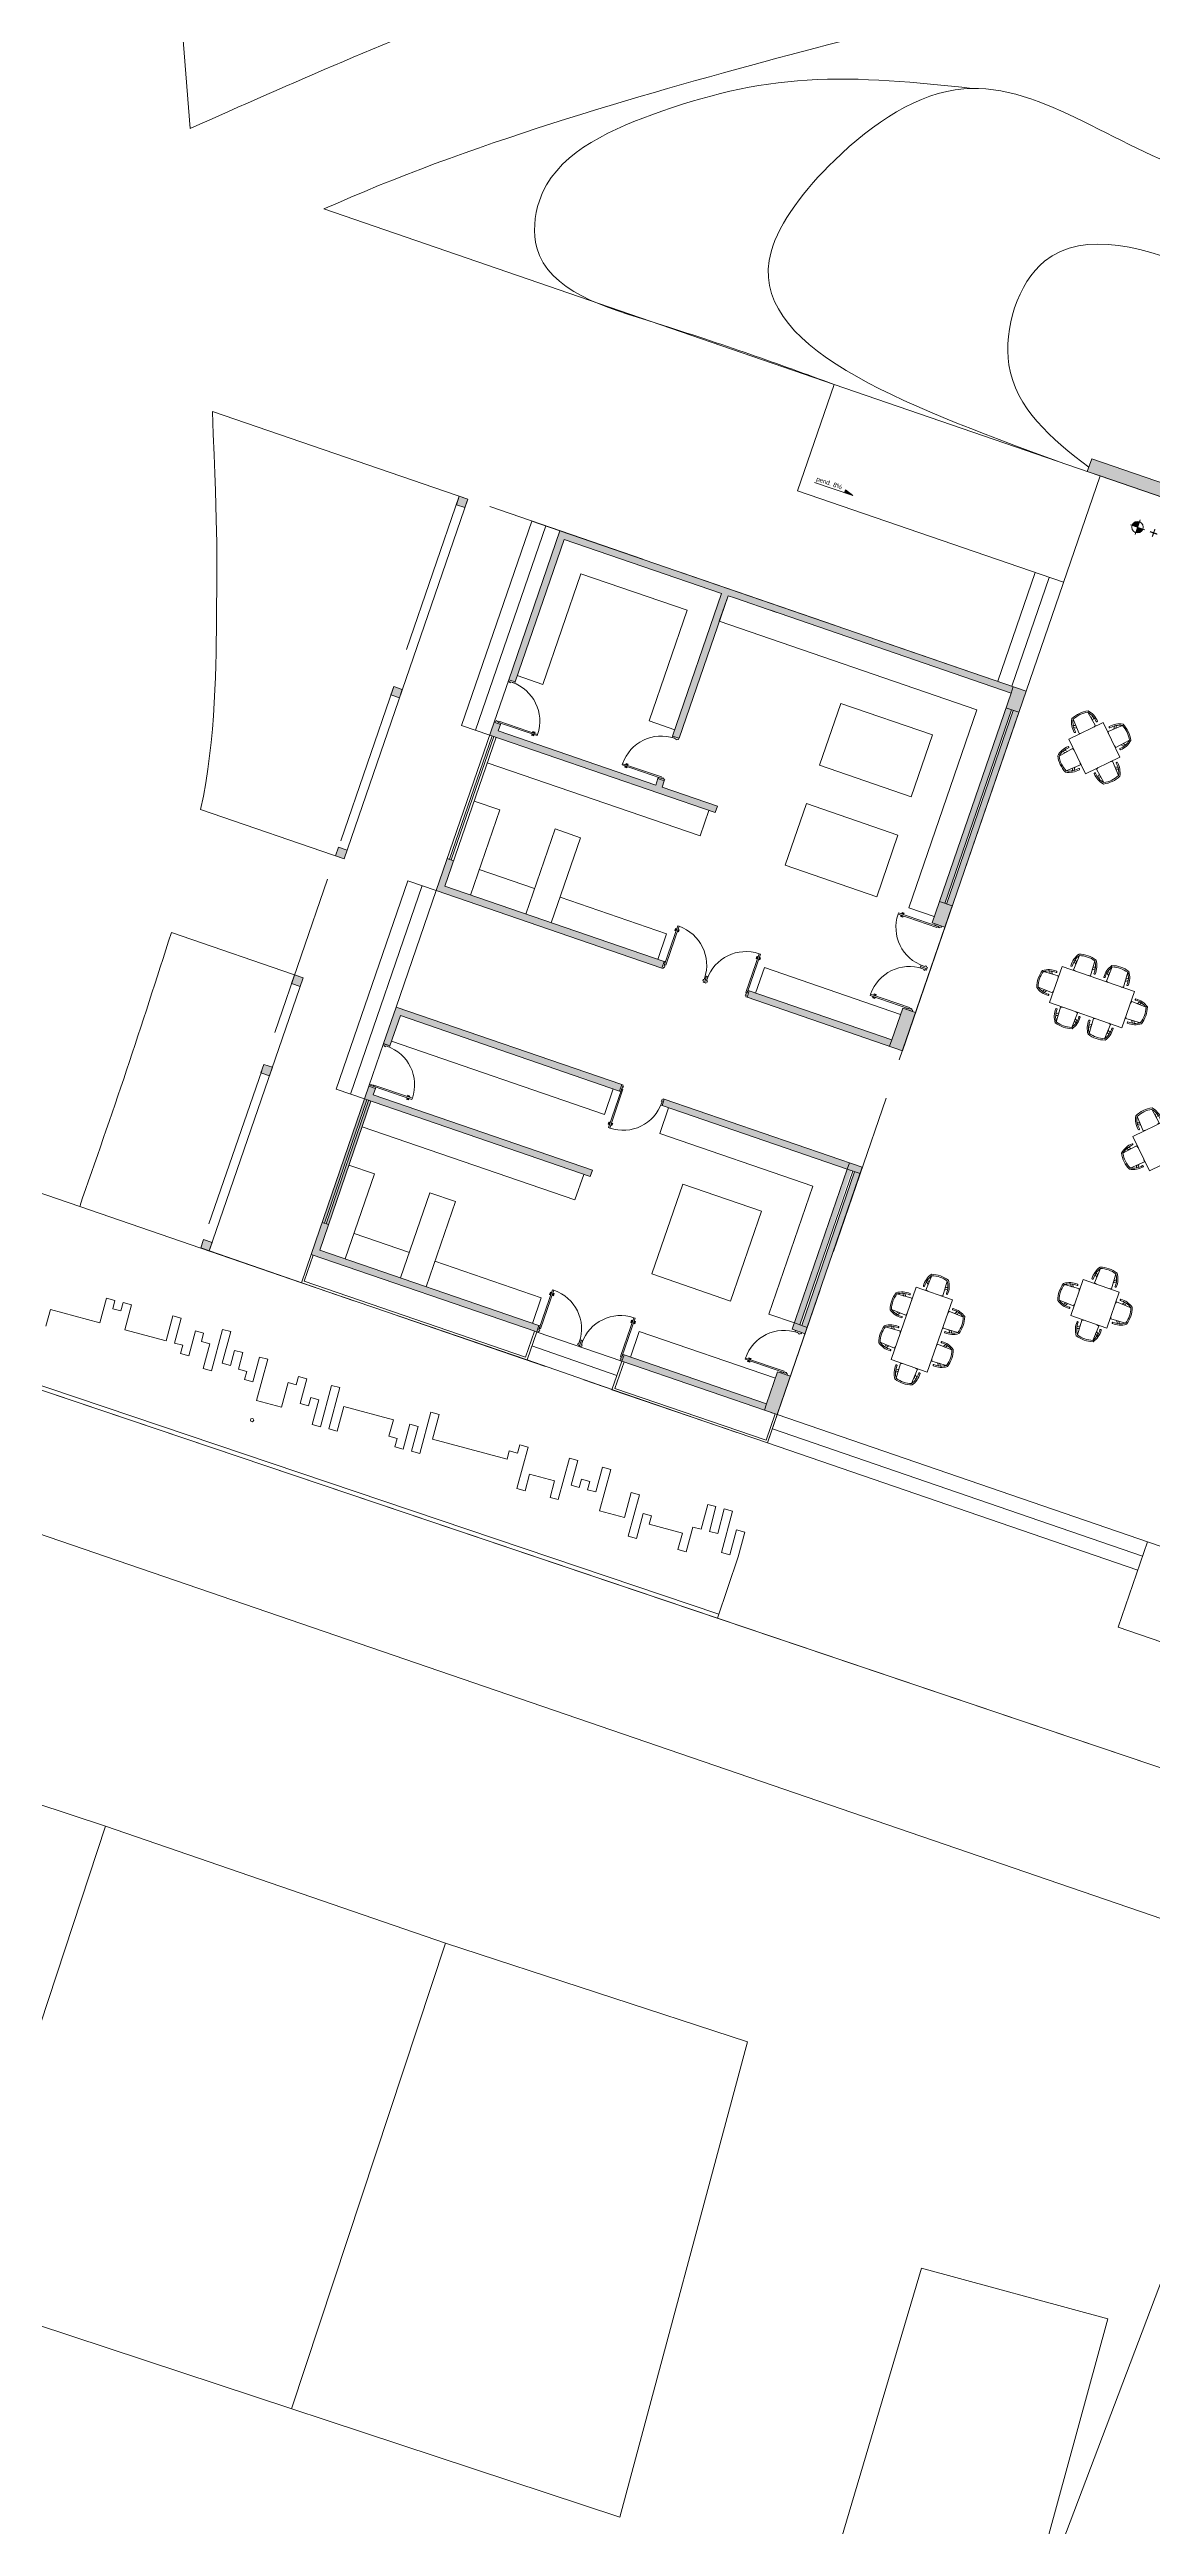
# Model space of a CAD drawing. Header units: metres. Extents: x -48 to 2360, y -1392 to 453.
# Drawn here: x 418.7 to 443.2, y -1297.9 to -1242.9 of the extents above; entities that cross this region are included whole.
import ezdxf
from ezdxf.enums import TextEntityAlignment as Align

# ---------------------------------------------------------------- set-up
doc = ezdxf.new("R2010")
doc.units = ezdxf.units.M
doc.linetypes.add('ACAD_ISO02W100', pattern=[15, 12, -3])
doc.layers.get('0').update_dxf_attribs({"color": 200})
for name, color, linetype, lineweight, transparency in [('BAÑOS', 201, 'Continuous', 5, 0.7), ('caminos', 213, 'Continuous', 9, 0.5), ('JARDINERAS', 93, 'Continuous', 5, 0.4), ('PyV', 4, 'Continuous', 5, 0.3), ('SUELO', 231, 'Continuous', 5, 0.2)]:
    doc.layers.add(name, color=color, linetype=linetype, lineweight=lineweight, transparency=transparency)
for name, color, linetype, lineweight in [('corte3', 215, 'Continuous', 5), ('MURETE', 31, 'Continuous', 13), ('MUROS', 31, 'Continuous', 9), ('proyecciones nuevas', 170, 'ACAD_ISO02W100', 13), ('TODO', 210, 'Continuous', 5)]:
    doc.layers.add(name, color=color, linetype=linetype, lineweight=lineweight)
doc.styles.get("Standard").update_dxf_attribs({"font": 'arial.ttf'})

# ---------------------------------------------------------------- blocks, each defined once
blk = doc.blocks.new('A$C47781D45')
at = {"layer": 'PyV', "ltscale": 0.05}
for points in [[(0, 0.15), (0, 0), (0, 0), (0.03, 0), (0.03, 0.03), (0.05, 0.03), (0.05, 0.06), (0.03, 0.06), (0.03, 0.15)], [(1, 0.15), (1, 0), (1, 0), (0.97, 0), (0.97, 0.03), (0.95, 0.03), (0.95, 0.06), (0.97, 0.06), (0.97, 0.15)]]:
    blk.add_lwpolyline(points, close=True, dxfattribs=at)
blk = doc.blocks.new('A$C0EB300D3')
at = {"layer": 'PyV', "ltscale": 0.05}
for points in [[(0.017, 0.05), (0, 0.05), (0, 0), (0.017, 0)], [(0.072, 0.05), (0.09, 0.05), (0.09, 0), (0.072, 0)]]:
    blk.add_lwpolyline(points, close=True, dxfattribs=at)
for points in [[(0.03, 0.04), (0.017, 0.04), (0.017, 0.01), (0.03, 0.01)], [(0.06, 0.04), (0.072, 0.04), (0.072, 0.01), (0.06, 0.01)]]:
    blk.add_lwpolyline(points, dxfattribs=at)
blk = doc.blocks.new('A$C2C4F1FC9')
at = {"layer": 'PyV', "ltscale": 0.05}
blk.add_lwpolyline([(0.03, 0), (0.06, 0), (0.06, 0.91), (0.03, 0.91)], close=True, dxfattribs=at)
blk.add_blockref('A$C0EB300D3', (0, 0.79), dxfattribs=at)
blk = doc.blocks.new('A$C0F255765')
at = {"layer": 'PyV', "ltscale": 0.05}
for name, p in [('A$C2C4F1FC9', (0, 0.09)), ('A$C47781D45', (0, 0))]:
    blk.add_blockref(name, p, dxfattribs=at)
blk = doc.blocks.new('A$C20987058')
at = {"layer": 'PyV', "ltscale": 0.05}
blk.add_arc((0.06, 0.09), 0.91, 0.0001, 89.9998, dxfattribs=at)
blk.add_blockref('A$C0F255765', (0, 0), dxfattribs=at)
blk = doc.blocks.new('pendiente')
at = {"ltscale": 0.5}
blk.add_hatch(color=256, dxfattribs=at).paths.add_polyline_path([(0, 0), (-0.2, 0.067), (-0.2, 0)])
for p, q in [((0, 0), (-0.9, 0)), ((-0.2, 0.067), (-0.2, 0)), ((0, 0), (-0.2, 0.067))]:
    blk.add_line(p, q, dxfattribs=at)
at = {"insert": (-0.887, 0.146), "char_height": 0.09, "width": 0.6233, "attachment_point": 1}
blk.add_mtext('{\\H1.111x;pend.}', dxfattribs=at)
blk.add_attdef('PORCENTAJE', (-0.491, 0.044), '', height=0.1)
blk = doc.blocks.new('S-Nivel Planta')
at = {"ltscale": 0.5}
h = blk.add_hatch(color=256, dxfattribs=at)
h.paths.add_polyline_path([(-0.06, 0), (0, 0), (0, 0.06, 0.414214)])
h.paths.add_polyline_path([(0, -0.06, 0.414214), (0.06, 0), (0, 0)])
for p, q in [((0.08, 0), (-0.08, 0)), ((0, 0.08), (0, -0.08))]:
    blk.add_line(p, q, dxfattribs=at)
blk.add_circle((0, 0), 0.06, dxfattribs=at)
blk.add_attdef('NIVEL_PLANTA', text='', height=0.12).set_placement((0.13, 0), align=Align.MIDDLE_LEFT)
blk = doc.blocks.new('SILLA')
for p, q in [((478.621, 333.309), (478.64, 333.653)), ((479.021, 333.309), (479.003, 333.653)), ((478.572, 333.487), (478.629, 333.443)), ((479.071, 333.487), (479.014, 333.443))]:
    blk.add_line(p, q)
for centre, radius, start, end in [((478.995, 333.41), 0.46, 144.3343, 183.9715), ((478.995, 333.41), 0.43, 145.6187, 183.9715), ((478.578, 333.465), 0.0569, 21.4004, 88.2071), ((478.821, 333.087), 0.624, 71.3205, 108.6795), ((478.821, 333.087), 0.594, 72.2576, 107.7424), ((478.648, 333.41), 0.43, 356.0285, 34.3813), ((479.065, 333.465), 0.0569, 91.7929, 158.5996), ((478.648, 333.41), 0.46, 356.0285, 35.6657), ((478.551, 333.388), 0.0174, 214.4526, 333.4904), ((478.821, 333.949), 0.67, 252.6383, 256.821), ((478.821, 333.949), 0.67, 283.179, 287.3617), ((479.092, 333.388), 0.0174, 206.5096, 325.5474)]:
    blk.add_arc(centre, radius, start, end)

msp = doc.modelspace()

# ---------------------------------------------------------------- hatches: boundary and pattern name
at = {"layer": 'MUROS', "ltscale": 7, "transparency": 33554687}
h = msp.add_hatch(color=256, dxfattribs=at)
h.dxf.hatch_style = 1
h.paths.add_polyline_path([(441.865, -1251.951), (441.767, -1252.235), (442.05, -1252.332), (455.605, -1256.993), (455.703, -1256.709)])
h.paths.add_polyline_path([(445.573, -1242.085), (445.476, -1242.369), (459.031, -1247.03), (459.128, -1246.746)])
h.paths.add_polyline_path([(447.448, -1237.248), (447.259, -1237.183), (447.194, -1237.373), (447.383, -1237.438)])
h.paths.add_polyline_path([(434.643, -1232.991), (434.62, -1232.692), (424.084, -1233.52), (424.107, -1233.819)])
h.paths.add_polyline_path([(412.733, -1225.153), (411.35, -1224.678), (405.601, -1222.701), (405.492, -1223.016), (411.241, -1224.993), (412.761, -1225.515)])
h.paths.add_polyline_path([(417.936, -1235.842), (417.637, -1235.866), (417.668, -1236.265), (417.967, -1236.241)])
h.paths.add_polyline_path([(420.19, -1235.665), (419.891, -1235.689), (419.922, -1236.087), (420.221, -1236.064)])
h.paths.add_polyline_path([(424.259, -1235.747), (423.752, -1229.295), (413.423, -1230.106), (413.446, -1230.405), (419.439, -1229.934), (419.54, -1231.225), (419.839, -1231.202), (419.738, -1229.911), (423.476, -1229.617), (423.936, -1235.471), (420.198, -1235.765), (420.221, -1236.064)])
h.paths.add_polyline_path([(417.645, -1235.965), (413.906, -1236.259), (413.93, -1236.558), (417.668, -1236.265)])
h.paths.add_polyline_path([(413.906, -1236.259), (413.607, -1236.283), (413.631, -1236.582), (413.93, -1236.558)])
h.paths.add_polyline_path([(413.446, -1230.405), (413.147, -1230.429), (413.607, -1236.283), (413.906, -1236.259)])
h.paths.add_polyline_path([(413.423, -1230.106), (413.124, -1230.13), (413.147, -1230.429), (413.446, -1230.405)])
h.paths.add_polyline_path([(417.484, -1230.088), (417.185, -1230.112), (417.286, -1231.402), (417.585, -1231.379), (417.585, -1231.373)], flags=17)
h.paths.add_polyline_path([(417.609, -1231.678), (417.31, -1231.701), (417.387, -1232.687), (417.686, -1232.664)], flags=17)
h.paths.add_polyline_path([(419.863, -1231.501), (419.564, -1231.524), (419.641, -1232.51), (419.94, -1232.487)], flags=17)
h.paths.add_polyline_path([(419.964, -1232.786), (419.665, -1232.809), (419.743, -1233.801), (420.042, -1233.777)], flags=17)
h.paths.add_polyline_path([(417.71, -1232.963), (417.411, -1232.986), (417.489, -1233.978), (417.788, -1233.955)], flags=17)
h = msp.add_hatch(color=256, dxfattribs=at)
h.dxf.hatch_style = 1
h.paths.add_polyline_path([(467.307, -1244.077), (467.198, -1244.392), (469.042, -1245.026), (469.13, -1244.772), (469.508, -1244.902), (469.421, -1245.156), (477.177, -1247.823), (477.264, -1247.569), (477.642, -1247.699), (477.555, -1247.953), (483.085, -1249.855), (483.194, -1249.54)])
h.paths.add_polyline_path([(467.307, -1244.077), (467.118, -1244.012), (467.009, -1244.327), (467.198, -1244.392)])
h.paths.add_polyline_path([(469.508, -1244.902), (469.13, -1244.772), (469.042, -1245.026), (469.421, -1245.156)], flags=17)
h.paths.add_polyline_path([(469.042, -1245.026), (469, -1245.151), (469.378, -1245.281), (469.421, -1245.156)], flags=17)
h.paths.add_polyline_path([(477.609, -1247.798), (477.229, -1247.67), (477.177, -1247.823), (477.555, -1247.953)], flags=17)
h.paths.add_polyline_path([(477.555, -1247.953), (477.177, -1247.823), (477.134, -1247.948), (477.512, -1248.078)], flags=17)
h.paths.add_polyline_path([(477.642, -1247.699), (477.264, -1247.569), (477.229, -1247.67), (477.609, -1247.798)], flags=17)
h.paths.add_polyline_path([(485.811, -1250.544), (485.433, -1250.414), (485.303, -1250.792), (485.681, -1250.922)])
h.paths.add_polyline_path([(465.589, -1249.073), (465.4, -1249.008), (465.335, -1249.197), (465.524, -1249.262)])
h.paths.add_polyline_path([(467.033, -1252.099), (466.655, -1251.969), (466.525, -1252.347), (466.903, -1252.477)])
h.paths.add_polyline_path([(475.168, -1254.896), (474.79, -1254.766), (474.659, -1255.144), (475.038, -1255.274)])
h.paths.add_polyline_path([(482.977, -1257.617), (482.847, -1257.995), (483.225, -1258.125), (483.355, -1257.747)])
h.paths.add_polyline_path([(464.537, -1259.359), (464.159, -1259.229), (464.029, -1259.607), (464.407, -1259.738)])
h.paths.add_polyline_path([(464.407, -1259.738), (464.029, -1259.607), (463.899, -1259.986), (464.277, -1260.116)])
h.paths.add_polyline_path([(462.29, -1258.975), (462.006, -1258.877), (461.909, -1259.161), (461.078, -1261.576), (461.362, -1261.673)])
h.paths.add_polyline_path([(472.671, -1262.156), (472.293, -1262.026), (472.163, -1262.404), (472.541, -1262.534)])
h.paths.add_polyline_path([(472.541, -1262.534), (472.163, -1262.404), (472.033, -1262.783), (472.411, -1262.913)])
h.paths.add_polyline_path([(480.804, -1264.953), (480.426, -1264.823), (480.296, -1265.201), (480.674, -1265.331)])
h.paths.add_polyline_path([(480.674, -1265.331), (480.296, -1265.201), (480.166, -1265.579), (480.544, -1265.709)])
h.paths.add_polyline_path([(488.807, -1268.127), (488.428, -1267.997), (488.298, -1268.375), (488.677, -1268.506)])
h.paths.add_polyline_path([(496.006, -1268.271), (495.71, -1268.223), (493.51, -1281.869), (493.505, -1281.901, -0.013574), (493.811, -1281.889)])
h.paths.add_polyline_path([(493.619, -1258.882), (493.336, -1258.784), (490.704, -1266.437), (490.988, -1266.535)])
h.paths.add_polyline_path([(459.248, -1267.822), (458.964, -1267.724), (457.664, -1271.507), (457.947, -1271.605)])
h.paths.add_polyline_path([(462.038, -1266.627), (461.66, -1266.497), (461.53, -1266.875), (461.908, -1267.006)])
h.paths.add_polyline_path([(470.172, -1269.424), (469.794, -1269.294), (469.664, -1269.672), (470.042, -1269.803)])
h.paths.add_polyline_path([(459.616, -1273.671), (459.238, -1273.541), (459.108, -1273.919), (459.486, -1274.049)])
h.paths.add_polyline_path([(467.75, -1276.468), (467.372, -1276.338), (467.242, -1276.716), (467.62, -1276.846)])
h.paths.add_polyline_path([(457.112, -1280.953), (456.734, -1280.823), (456.604, -1281.201), (456.982, -1281.331)])
h.paths.add_polyline_path([(465.247, -1283.75), (464.868, -1283.62), (464.738, -1283.998), (465.116, -1284.128)])
h.paths.add_polyline_path([(473.379, -1286.546), (473.001, -1286.416), (472.871, -1286.794), (473.249, -1286.924)])
h.paths.add_polyline_path([(475.883, -1279.264), (475.505, -1279.134), (475.375, -1279.513), (475.753, -1279.643)])
h.paths.add_polyline_path([(484.016, -1282.061), (483.637, -1281.931), (483.507, -1282.309), (483.885, -1282.439)])
h.paths.add_polyline_path([(481.512, -1289.342), (481.134, -1289.212), (481.004, -1289.591), (481.382, -1289.721)])
h.paths.add_polyline_path([(486.438, -1275.017), (486.059, -1274.887), (485.929, -1275.265), (486.308, -1275.395)])
h.paths.add_polyline_path([(478.305, -1272.221), (477.927, -1272.091), (477.797, -1272.469), (478.175, -1272.599)])
h.paths.add_polyline_path([(445.094, -1276.385), (444.997, -1276.669), (447.172, -1277.417), (447.269, -1277.133)])
h.paths.add_polyline_path([(435.171, -1272.338), (435.1, -1272.314), (435.1, -1272.314), (435.016, -1272.285), (434.731, -1273.139), (434.878, -1273.19)])
h.paths.add_polyline_path([(435.016, -1272.285), (434.958, -1272.265), (434.887, -1272.241), (434.643, -1272.95), (434.595, -1273.092), (434.731, -1273.139)])
h.paths.add_polyline_path([(431.475, -1271.861), (431.427, -1272.003), (434.595, -1273.092), (434.643, -1272.95)])
h.paths.add_polyline_path([(435.545, -1271.251), (435.381, -1271.195), (435.334, -1271.337), (435.496, -1271.393)])
h.paths.add_polyline_path([(435.381, -1271.195), (435.261, -1271.153), (435.212, -1271.295), (435.334, -1271.337)])
h.paths.add_polyline_path([(436.527, -1267.769), (436.435, -1267.738), (436.435, -1267.74), (435.261, -1271.153), (435.381, -1271.195)])
h.paths.add_polyline_path([(436.719, -1267.836), (436.596, -1267.793), (435.422, -1271.209), (435.545, -1271.251)])
h.paths.add_polyline_path([(436.767, -1267.695), (436.574, -1267.629), (436.527, -1267.769), (436.719, -1267.836)])
h.paths.add_polyline_path([(436.574, -1267.629), (436.484, -1267.598), (436.435, -1267.738), (436.527, -1267.769)])
h.paths.add_polyline_path([(437.951, -1264.253), (437.88, -1264.229), (437.88, -1264.229), (437.738, -1264.18), (437.728, -1264.176), (437.443, -1265.03), (437.658, -1265.104)])
h.paths.add_polyline_path([(437.728, -1264.176), (437.667, -1264.156), (437.423, -1264.865), (437.375, -1265.007), (437.443, -1265.03)])
h.paths.add_polyline_path([(438.764, -1261.889), (438.521, -1261.805), (438.362, -1262.28), (438.601, -1262.362)])
h.paths.add_polyline_path([(438.521, -1261.805), (438.48, -1261.791), (438.366, -1262.122), (438.318, -1262.264), (438.362, -1262.28)])
h = msp.add_hatch(color=256, dxfattribs=at)
h.dxf.hatch_style = 1
h.paths.add_polyline_path([(440.406, -1257.113), (440.122, -1257.016), (440.074, -1257.158), (439.96, -1257.489), (440.243, -1257.586)])
h.paths.add_polyline_path([(440.083, -1257.531), (439.96, -1257.489), (438.48, -1261.791), (438.603, -1261.834)])
h.paths.add_polyline_path([(440.243, -1257.586), (440.12, -1257.544), (438.641, -1261.847), (438.764, -1261.889)])
h.paths.add_polyline_path([(434.397, -1263.824), (434.255, -1263.775), (434.207, -1263.917), (437.375, -1265.007), (437.423, -1264.865)])
h.paths.add_polyline_path([(428.003, -1252.849), (427.814, -1252.784), (427.749, -1252.973), (427.938, -1253.038)])
h.paths.add_polyline_path([(426.549, -1257.076), (426.36, -1257.011), (426.295, -1257.2), (426.484, -1257.265)])
h.paths.add_polyline_path([(425.32, -1260.65), (425.131, -1260.585), (425.066, -1260.774), (425.255, -1260.839)])
h.paths.add_polyline_path([(424.345, -1263.487), (424.156, -1263.422), (424.09, -1263.611), (424.28, -1263.676)])
h.paths.add_polyline_path([(423.662, -1265.473), (423.473, -1265.408), (423.408, -1265.597), (423.597, -1265.662)])
h.paths.add_polyline_path([(422.324, -1269.363), (422.135, -1269.298), (422.07, -1269.487), (422.259, -1269.552)])
h = msp.add_hatch(color=256, dxfattribs=at)
h.dxf.hatch_style = 1
h.paths.add_polyline_path([(430.051, -1253.553), (428.913, -1256.863), (429.055, -1256.911), (430.144, -1253.743), (433.643, -1254.947), (432.554, -1258.114), (432.696, -1258.163), (433.785, -1254.995), (433.927, -1255.044), (434.872, -1255.369), (440.074, -1257.158), (440.122, -1257.016)])
h = msp.add_hatch(color=256, dxfattribs=at)
h.dxf.hatch_style = 1
h.paths.add_polyline_path([(432.37, -1266.183), (432.321, -1266.325), (436.435, -1267.74), (436.484, -1267.598)])
h.paths.add_polyline_path([(427.494, -1261.451), (427.689, -1260.883), (427.547, -1260.834), (427.303, -1261.544), (432.315, -1263.267), (432.364, -1263.125)])
h.paths.add_polyline_path([(432.322, -1259.251), (432.37, -1259.109), (432.229, -1259.06), (432.18, -1259.202), (428.681, -1257.999), (428.73, -1257.857), (428.588, -1257.808), (428.49, -1258.092), (433.502, -1259.815), (433.551, -1259.673)])
h = msp.add_hatch(color=256, dxfattribs=at)
h.dxf.hatch_style = 1
h.paths.add_polyline_path([(424.909, -1268.969), (424.767, -1268.92), (424.523, -1269.629), (429.535, -1271.352), (429.584, -1271.211), (424.714, -1269.536)])
h.paths.add_polyline_path([(425.901, -1266.084), (425.95, -1265.942), (425.808, -1265.894), (425.71, -1266.177), (430.722, -1267.901), (430.771, -1267.759)])
h.paths.add_polyline_path([(425.852, -1266.226), (425.8, -1266.208), (424.857, -1268.951), (424.909, -1268.969)])
h.paths.add_polyline_path([(425.762, -1266.195), (425.71, -1266.177), (424.767, -1268.92), (424.819, -1268.938)])
h.paths.add_polyline_path([(426.412, -1264.135), (426.133, -1264.948), (426.275, -1264.997), (426.506, -1264.325), (431.376, -1266), (431.424, -1265.858)])

# ---------------------------------------------------------------- linework, layer by layer
at = {"layer": 'BAÑOS', "ltscale": 7, "transparency": 33554508}
for points in [[(432.881, -1255.319), (430.516, -1254.506), (429.671, -1256.965), (429.104, -1256.77)], [(433.785, -1254.995), (433.59, -1255.563), (439.311, -1257.53)], [(432.603, -1257.973), (432.035, -1257.778), (432.881, -1255.319)], [(435.821, -1258.762), (436.292, -1257.391), (438.325, -1258.09)], [(438.366, -1262.122), (437.799, -1261.927), (439.311, -1257.53)], [(437.854, -1259.461), (438.325, -1258.09)], [(433.36, -1259.767), (433.165, -1260.334), (428.437, -1258.708)], [(435.821, -1258.762), (437.854, -1259.461)], [(428.144, -1259.559), (428.712, -1259.754), (428.061, -1261.646)], [(435.057, -1260.984), (435.528, -1259.613), (437.561, -1260.312)], [(429.941, -1260.177), (429.291, -1262.068)], [(429.941, -1260.177), (430.509, -1260.372), (429.858, -1262.263)], [(437.09, -1261.683), (437.561, -1260.312)], [(429.486, -1261.501), (428.257, -1261.078)], [(435.057, -1260.984), (437.09, -1261.683)], [(432.222, -1263.076), (432.417, -1262.509), (430.053, -1261.696)], [(434.397, -1263.824), (434.592, -1263.257), (437.619, -1264.297)], [(431.234, -1265.951), (431.039, -1266.519), (426.31, -1264.893)], [(430.58, -1267.852), (430.385, -1268.419), (425.657, -1266.794)], [(432.463, -1266.374), (432.268, -1266.941), (435.672, -1268.112)], [(425.364, -1267.645), (425.932, -1267.84), (425.281, -1269.731)], [(427.161, -1268.262), (426.511, -1270.154)], [(427.161, -1268.262), (427.728, -1268.458), (427.078, -1270.349)], [(432.093, -1270.064), (432.779, -1268.069)], [(432.779, -1268.069), (434.529, -1268.67)], [(435.261, -1271.153), (434.694, -1270.958), (435.672, -1268.112)], [(432.093, -1270.064), (433.843, -1270.666), (434.529, -1268.67)], [(426.706, -1269.586), (425.476, -1269.164)], [(429.442, -1271.162), (429.637, -1270.594), (427.273, -1269.781)], [(431.617, -1271.91), (431.812, -1271.342), (434.838, -1272.383)]]:
    msp.add_lwpolyline(points, dxfattribs=at)
at = {"layer": 'BAÑOS', "transparency": 33554508}
for points in [[(441.355, -1258.185), (442.12, -1257.815), (442.49, -1258.58), (441.725, -1258.95), (441.355, -1258.185)], [(442.536, -1264.595), (440.93, -1264.037), (441.209, -1263.234)], [(441.209, -1263.234), (442.815, -1263.792)], [(442.536, -1264.595), (442.815, -1263.792)], [(442.776, -1267.009), (443.541, -1266.639), (443.911, -1267.404), (443.146, -1267.774), (442.776, -1267.009)], [(437.408, -1271.966), (437.966, -1270.36), (438.769, -1270.639)], [(438.769, -1270.639), (438.211, -1272.245)], [(441.676, -1270.188), (442.479, -1270.467), (442.2, -1271.27), (441.398, -1270.991), (441.676, -1270.188)], [(437.408, -1271.966), (438.211, -1272.245)]]:
    msp.add_lwpolyline(points, dxfattribs=at)
at = {"layer": 'caminos', "transparency": 33554559}
for p, q in [((421.156, -1235.99), (421.834, -1244.615)), ((424.307, -1270.259), (419.381, -1268.565))]:
    msp.add_line(p, q, dxfattribs=at)
at = {"layer": 'caminos', "ltscale": 7, "transparency": 33554559}
for p, q in [((436.14, -1250.3), (424.807, -1246.403)), ((428.003, -1252.849), (422.328, -1250.899)), ((425.255, -1260.839), (422.068, -1259.743))]:
    msp.add_line(p, q, dxfattribs=at)
for points in [[(428.003, -1252.849), (425.255, -1260.839)], [(424.345, -1263.487), (421.417, -1262.481)], [(424.345, -1263.487), (422.259, -1269.552)], [(424.523, -1269.629), (424.307, -1270.259)]]:
    msp.add_lwpolyline(points, dxfattribs=at)
at = {"layer": 'caminos', "transparency": 33554559}
msp.add_lwpolyline([(419.381, -1268.565), (401.23, -1262.335)], dxfattribs=at)
at = {"layer": 'caminos', "ltscale": 7, "transparency": 33554559}
msp.add_spline([(421.834, -1244.615), (428.696, -1241.755), (437.49, -1239.264), (447.194, -1237.373)], degree=3, dxfattribs=at)
msp.add_open_spline([(445.573, -1242.085), (445.573, -1242.085), (442.684, -1241.098), (435.593, -1242.791), (427.973, -1244.978), (424.807, -1246.403)], degree=3, dxfattribs=at)
for points, knots in [([(422.328, -1250.899), (422.452, -1253.746), (422.405, -1255.124), (422.415, -1258.175), (422.068, -1259.743)], [0, 0, 0, 0, 4.020786, 9.055923, 9.055923, 9.055923, 9.055923]), ([(421.417, -1262.481), (421.091, -1263.501), (420.433, -1265.543), (419.732, -1267.558), (419.381, -1268.565)], [11.855535, 11.855535, 11.855535, 11.855535, 15.058414, 18.260994, 18.260994, 18.260994, 18.260994])]:
    msp.add_open_spline(points, degree=3, knots=knots, dxfattribs=at)
at = {"layer": 'JARDINERAS', "transparency": 33554559, "flags": 128}
for points in [[(433.579, -1277.624), (360.946, -1253.121), (293.596, -1255.02)], [(419.98, -1270.603), (419.832, -1271.154)], [(420.164, -1270.652), (419.98, -1270.603)], [(420.114, -1270.836), (420.164, -1270.652)], [(420.348, -1270.702), (420.298, -1270.886)], [(420.532, -1270.751), (420.348, -1270.702)], [(418.729, -1270.858), (418.63, -1271.225)], [(419.832, -1271.154), (418.729, -1270.858)], [(420.298, -1270.886), (420.114, -1270.836)], [(420.383, -1271.303), (420.532, -1270.751)], [(421.449, -1270.998), (421.302, -1271.55)], [(421.632, -1271.048), (421.449, -1270.998)], [(421.486, -1271.6), (421.632, -1271.048)], [(421.302, -1271.55), (420.383, -1271.303)], [(421.67, -1271.649), (421.486, -1271.6)], [(421.621, -1271.833), (421.67, -1271.649)], [(421.951, -1271.331), (421.804, -1271.883)], [(422.134, -1271.38), (421.951, -1271.331)], [(422.087, -1271.565), (422.134, -1271.38)], [(422.271, -1271.614), (422.087, -1271.565)], [(422.123, -1272.166), (422.271, -1271.614)], [(422.554, -1271.296), (422.306, -1272.215)], [(422.549, -1272.045), (422.738, -1271.345)], [(422.738, -1271.345), (422.554, -1271.296)], [(422.823, -1271.763), (422.731, -1272.102)], [(423.006, -1271.812), (422.823, -1271.763)], [(421.804, -1271.883), (421.621, -1271.833)], [(422.306, -1272.215), (422.123, -1272.166)], [(422.731, -1272.102), (422.549, -1272.045)], [(422.907, -1272.18), (423.006, -1271.812)], [(423.091, -1272.229), (422.907, -1272.18)], [(423.042, -1272.413), (423.091, -1272.229)], [(423.374, -1271.911), (423.226, -1272.463)], [(423.311, -1272.88), (423.558, -1271.96)], [(423.558, -1271.96), (423.374, -1271.911)], [(424.244, -1272.342), (424.194, -1272.526)], [(424.428, -1272.392), (424.244, -1272.342)], [(423.226, -1272.463), (423.042, -1272.413)], [(423.862, -1273.028), (423.311, -1272.88)], [(424.011, -1272.477), (423.862, -1273.028)], [(424.194, -1272.526), (424.011, -1272.477)], [(424.279, -1272.943), (424.428, -1272.392)], [(424.513, -1272.809), (424.463, -1272.993)], [(424.696, -1272.858), (424.513, -1272.809)], [(424.548, -1273.41), (424.696, -1272.858)], [(424.979, -1272.54), (424.732, -1273.459)], [(424.916, -1273.509), (425.163, -1272.59)], [(425.163, -1272.59), (424.979, -1272.54)], [(424.463, -1272.993), (424.279, -1272.943)], [(424.732, -1273.459), (424.548, -1273.41)], [(425.248, -1273.007), (425.099, -1273.558)], [(426.351, -1273.304), (425.248, -1273.007)], [(426.252, -1273.672), (426.351, -1273.304)], [(426.719, -1273.403), (426.57, -1273.954)], [(426.902, -1273.452), (426.719, -1273.403)], [(426.754, -1274.004), (426.902, -1273.452)], [(427.185, -1273.134), (426.938, -1274.053)], [(427.369, -1273.184), (427.185, -1273.134)], [(427.221, -1273.735), (427.369, -1273.184)], [(426.436, -1273.721), (426.252, -1273.672)], [(426.386, -1273.905), (426.436, -1273.721)], [(426.57, -1273.954), (426.386, -1273.905)], [(426.938, -1274.053), (426.754, -1274.004)], [(428.875, -1274.181), (427.221, -1273.735)], [(428.925, -1273.997), (428.875, -1274.181)], [(429.109, -1274.046), (428.925, -1273.997)], [(429.094, -1274.831), (429.342, -1273.912)], [(429.158, -1273.862), (429.109, -1274.046)], [(429.342, -1273.912), (429.158, -1273.862)], [(429.377, -1274.513), (429.278, -1274.881)], [(429.929, -1274.661), (429.377, -1274.513)], [(430.261, -1274.159), (430.014, -1275.079)], [(430.445, -1274.209), (430.261, -1274.159)], [(430.297, -1274.76), (430.445, -1274.209)], [(430.997, -1274.357), (430.848, -1274.909)], [(430.933, -1275.326), (431.18, -1274.407)], [(431.18, -1274.407), (430.997, -1274.357)], [(429.278, -1274.881), (429.094, -1274.831)], [(429.83, -1275.029), (429.929, -1274.661)], [(430.014, -1275.079), (429.83, -1275.029)], [(430.48, -1274.81), (430.297, -1274.76)], [(430.53, -1274.626), (430.48, -1274.81)], [(430.714, -1274.675), (430.53, -1274.626)], [(430.664, -1274.859), (430.714, -1274.675)], [(430.848, -1274.909), (430.664, -1274.859)], [(431.633, -1274.923), (431.484, -1275.474)], [(431.569, -1275.892), (431.817, -1274.972)], [(431.817, -1274.972), (431.633, -1274.923)], [(431.484, -1275.474), (430.933, -1275.326)], [(431.902, -1275.39), (431.753, -1275.941)], [(432.085, -1275.439), (431.902, -1275.39)], [(432.036, -1275.623), (432.085, -1275.439)], [(432.771, -1275.821), (432.036, -1275.623)], [(433.335, -1275.184), (433.188, -1275.736)], [(433.518, -1275.233), (433.335, -1275.184)], [(433.372, -1275.786), (433.518, -1275.233)], [(433.702, -1275.283), (433.556, -1275.835)], [(433.641, -1276.252), (433.886, -1275.332)], [(433.886, -1275.332), (433.702, -1275.283)], [(431.753, -1275.941), (431.569, -1275.892)], [(432.672, -1276.189), (432.771, -1275.821)], [(432.856, -1276.238), (432.672, -1276.189)], [(433.005, -1275.687), (432.856, -1276.238)], [(433.188, -1275.736), (433.005, -1275.687)], [(433.556, -1275.835), (433.372, -1275.786)], [(434.157, -1275.8), (434.009, -1276.351), (433.549, -1277.715)], [(433.973, -1275.75), (433.825, -1276.302)], [(434.157, -1275.8), (433.973, -1275.75)], [(433.825, -1276.302), (433.641, -1276.252)], [(433.579, -1277.624), (433.549, -1277.715)]]:
    msp.add_lwpolyline(points, dxfattribs=at)
at = {"layer": 'JARDINERAS', "ltscale": 7, "transparency": 33554559}
for points in [[(424.523, -1269.629), (424.307, -1270.259), (429.319, -1271.976), (429.535, -1271.352)], [(424.571, -1269.645), (424.371, -1270.228), (429.288, -1271.912), (429.488, -1271.336)], [(431.427, -1272.003), (431.206, -1272.643), (434.662, -1273.819), (434.878, -1273.19)], [(431.474, -1272.019), (431.27, -1272.612), (434.631, -1273.756), (434.831, -1273.173)]]:
    msp.add_lwpolyline(points, dxfattribs=at)
at = {"layer": 'JARDINERAS', "transparency": 33554687, "flags": 128}
msp.add_lwpolyline([(425.099, -1273.558), (424.916, -1273.509)], dxfattribs=at)
at = {"layer": 'JARDINERAS', "transparency": 33554559}
msp.add_ellipse((423.211, -1273.311), major_axis=(-0.027, 0.0269), ratio=1, start_param=3.926991, end_param=10.210176, dxfattribs=at)
at = {"layer": 'JARDINERAS', "ltscale": 7, "transparency": 33554585}
for points in [[(439.211, -1243.724), (435.544, -1243.539), (432.091, -1244.309), (429.593, -1246.223), (429.536, -1247.263), (432.191, -1248.942), (436.14, -1250.3)], [(456.255, -1255.102), (455.166, -1248.291), (450.809, -1245.661), (444.415, -1245.659), (439.021, -1243.733), (436.148, -1245.324), (434.741, -1247.356), (441.105, -1252.007)]]:
    msp.add_spline(points, degree=3, dxfattribs=at)
msp.add_open_spline([(456.255, -1255.102), (455.678, -1254.123), (454.562, -1252.232), (453.14, -1249.14), (449.994, -1247.917), (447.112, -1249.374), (444.478, -1247.64), (440.696, -1246.571), (439.518, -1250.266), (440.959, -1251.498), (441.8, -1252.142)], degree=3, knots=[0, 0, 0, 0, 3.4254, 6.61759, 9.938303, 12.202422, 15.48313, 19.0446, 21.483119, 24.383869, 24.383869, 24.383869, 24.383869], dxfattribs=at)
at = {"layer": 'MURETE', "ltscale": 7, "transparency": 33554687}
msp.add_lwpolyline([(424.909, -1268.969), (424.767, -1268.92)], dxfattribs=at)
at = {"layer": 'MUROS', "ltscale": 7, "transparency": 33554687}
for p, q in [((427.303, -1261.544), (428.588, -1257.808)), ((426.133, -1264.948), (426.412, -1264.135)), ((424.523, -1269.629), (425.808, -1265.894)), ((429.535, -1271.352), (424.523, -1269.629)), ((434.878, -1273.19), (431.427, -1272.003))]:
    msp.add_line(p, q, dxfattribs=at)
for points in [[(441.865, -1251.951), (441.767, -1252.235), (442.05, -1252.332)], [(441.865, -1251.951), (455.703, -1256.709), (455.605, -1256.993), (442.05, -1252.332)], [(428.913, -1256.863), (430.051, -1253.553)], [(430.051, -1253.553), (440.406, -1257.113)], [(429.055, -1256.911), (430.144, -1253.743), (433.643, -1254.947)], [(432.554, -1258.114), (433.643, -1254.947)], [(432.696, -1258.163), (433.785, -1254.995)], [(433.785, -1254.995), (433.927, -1255.044)], [(433.927, -1255.044), (434.872, -1255.369)], [(434.731, -1255.32), (440.074, -1257.158), (438.318, -1262.264)], [(429.055, -1256.911), (428.913, -1256.863)], [(437.658, -1265.104), (440.406, -1257.113)], [(439.96, -1257.489), (440.243, -1257.586)], [(440.074, -1257.158), (440.122, -1257.016)], [(428.73, -1257.857), (428.588, -1257.808)], [(428.681, -1257.999), (428.73, -1257.857)], [(432.18, -1259.202), (428.681, -1257.999)], [(432.364, -1263.125), (427.494, -1261.451), (428.632, -1258.141)], [(428.49, -1258.092), (433.502, -1259.815)], [(432.554, -1258.114), (432.696, -1258.163)], [(432.18, -1259.202), (432.229, -1259.06)], [(432.37, -1259.109), (432.229, -1259.06)], [(432.322, -1259.251), (432.37, -1259.109)], [(433.502, -1259.815), (433.551, -1259.673), (432.322, -1259.251)], [(427.689, -1260.883), (427.547, -1260.834)], [(427.303, -1261.544), (432.315, -1263.267)], [(438.48, -1261.791), (438.764, -1261.889)], [(438.318, -1262.264), (438.601, -1262.362)], [(432.364, -1263.125), (432.315, -1263.267)], [(434.255, -1263.775), (434.207, -1263.917)], [(437.658, -1265.104), (434.207, -1263.917)], [(437.667, -1264.156), (437.423, -1264.865), (434.255, -1263.775)], [(426.275, -1264.997), (426.506, -1264.325), (431.376, -1266)], [(426.412, -1264.135), (431.424, -1265.858)], [(437.667, -1264.156), (437.951, -1264.253)], [(426.133, -1264.948), (426.275, -1264.997)], [(437.423, -1264.865), (437.375, -1265.007)], [(429.584, -1271.211), (424.714, -1269.536), (425.852, -1266.226)], [(425.71, -1266.177), (430.722, -1267.901)], [(425.808, -1265.894), (425.95, -1265.942)], [(425.901, -1266.084), (425.95, -1265.942)], [(430.722, -1267.901), (430.771, -1267.759), (425.901, -1266.084)], [(431.424, -1265.858), (431.376, -1266)], [(432.37, -1266.183), (432.321, -1266.325)], [(432.37, -1266.183), (436.767, -1267.695)], [(432.321, -1266.325), (436.435, -1267.74), (435.212, -1271.295)], [(434.736, -1273.141), (434.878, -1273.19), (436.767, -1267.695)], [(436.435, -1267.74), (436.484, -1267.598)], [(436.435, -1267.738), (436.719, -1267.836)], [(429.584, -1271.211), (429.535, -1271.352)], [(435.261, -1271.153), (435.545, -1271.251)], [(435.212, -1271.295), (435.496, -1271.393)], [(431.475, -1271.861), (431.427, -1272.003)], [(434.887, -1272.241), (434.643, -1272.95), (431.475, -1271.861)], [(434.887, -1272.241), (435.171, -1272.338)], [(434.643, -1272.95), (434.595, -1273.092)]]:
    msp.add_lwpolyline(points, dxfattribs=at)
at = {"layer": 'MUROS', "transparency": 33554687}
for points in [[(428.003, -1252.849), (427.814, -1252.783), (427.749, -1252.973), (427.938, -1253.038)], [(426.549, -1257.076), (426.36, -1257.011), (426.295, -1257.2), (426.484, -1257.265)], [(425.32, -1260.65), (425.131, -1260.585), (425.066, -1260.774), (425.255, -1260.839)], [(424.345, -1263.487), (424.156, -1263.422), (424.09, -1263.611), (424.28, -1263.676)], [(423.662, -1265.473), (423.473, -1265.408), (423.408, -1265.597), (423.597, -1265.662)], [(422.324, -1269.363), (422.135, -1269.298), (422.07, -1269.487), (422.259, -1269.552)]]:
    msp.add_lwpolyline(points, close=True, dxfattribs=at)
at = {"layer": 'proyecciones nuevas', "ltscale": 0.3, "transparency": 33554559}
msp.add_lwpolyline([(422.07, -1269.487), (434.662, -1273.82), (440.406, -1257.113), (440.406, -1257.113), (440.406, -1257.113), (427.814, -1252.783)], close=True, dxfattribs=at)
at = {"layer": 'PyV', "ltscale": 7, "transparency": 33554687}
for points in [[(438.603, -1261.834), (440.083, -1257.531)], [(438.641, -1261.847), (440.12, -1257.544)], [(428.542, -1258.11), (427.599, -1260.852)], [(428.58, -1258.123), (427.637, -1260.865)], [(424.819, -1268.938), (425.762, -1266.195)], [(424.857, -1268.951), (425.8, -1266.208)], [(436.558, -1267.781), (435.384, -1271.196)], [(436.596, -1267.794), (435.422, -1271.209)]]:
    msp.add_lwpolyline(points, dxfattribs=at)
at = {"layer": 'SUELO', "transparency": 33554636}
for p, q in [((442.05, -1252.332), (440.406, -1257.113)), ((434.662, -1273.819), (442.889, -1276.648)), ((442.997, -1276.333), (434.77, -1273.504))]:
    msp.add_line(p, q, dxfattribs=at)
at = {"layer": 'SUELO', "transparency": 33554687}
msp.add_line((434.878, -1273.19), (434.662, -1273.819), dxfattribs=at)
at = {"layer": 'SUELO', "ltscale": 7, "transparency": 33554636}
for points in [[(435.327, -1252.664), (436.14, -1250.3)], [(436.14, -1250.3), (461.909, -1259.161)], [(435.327, -1252.664), (441.237, -1254.696)], [(428.49, -1258.092), (427.866, -1257.877), (429.427, -1253.338)], [(428.178, -1257.985), (429.739, -1253.446)], [(430.051, -1253.553), (429.427, -1253.338)], [(440.607, -1254.48), (439.776, -1256.897)], [(440.922, -1254.588), (440.091, -1257.005)], [(428.588, -1257.808), (428.913, -1256.863)], [(426.674, -1261.327), (425.08, -1265.961)], [(426.674, -1261.327), (427.303, -1261.544)], [(426.989, -1261.435), (425.395, -1266.069)], [(426.412, -1264.135), (427.303, -1261.544)], [(426.133, -1264.948), (425.808, -1265.894)], [(425.08, -1265.961), (425.71, -1266.177)], [(429.535, -1271.352), (429.319, -1271.976)], [(429.428, -1271.664), (431.317, -1272.323)], [(429.543, -1271.355), (431.427, -1272.003)], [(429.319, -1271.976), (431.208, -1272.634)], [(431.427, -1272.003), (431.206, -1272.643)], [(434.878, -1273.19), (454.737, -1280.018)]]:
    msp.add_lwpolyline(points, dxfattribs=at)
at = {"layer": 'SUELO', "ltscale": 7, "transparency": 33554687}
msp.add_lwpolyline([(450.257, -1280.592), (442.455, -1277.91), (443.105, -1276.018)], dxfattribs=at)
at = {"layer": 'TODO', "ltscale": 7, "transparency": 33554687}
msp.add_line((492.739, -1297.682), (394.102, -1264.407), dxfattribs=at)
at = {"layer": 'TODO', "transparency": 33554687}
for p, q in [((433.549, -1277.715), (455.7, -1285.187)), ((431.383, -1297.688), (413.345, -1291.735))]:
    msp.add_line(p, q, dxfattribs=at)
at = {"layer": 'TODO', "transparency": 33554687, "flags": 128}
for points in [[(360.932, -1253.217), (433.549, -1277.715)], [(483.383, -1390.765), (490.037, -1322.584), (492.934, -1301.374), (374.303, -1260.683)], [(416.782, -1281.289), (419.952, -1282.332)], [(416.514, -1292.781), (419.952, -1282.332)], [(419.952, -1282.332), (427.506, -1284.933)], [(424.09, -1295.281), (427.506, -1284.933)], [(427.506, -1284.933), (434.218, -1287.128)], [(434.218, -1287.128), (431.383, -1297.688)], [(439.952, -1301.579), (444.343, -1289.993)], [(434.135, -1305.472), (438.082, -1292.152)], [(438.082, -1292.152), (442.22, -1293.283)], [(442.22, -1293.283), (438.439, -1307.114)]]:
    msp.add_lwpolyline(points, dxfattribs=at)

# ---------------------------------------------------------------- block references
at = {"layer": 'BAÑOS', "transparency": 33554508, "xscale": -1}
for p, rotation in [((1017.99, -1349.242), 25.84137747301163), ((532.799, -682.349), 115.8413774730116), ((784.565, -1735.364), 340.8413774729246), ((913.047, -920.717), 70.8413774729245), ((99.18, -792.465), 160.8413774730116), ((1019.411, -1358.066), 25.84137747301163), ((534.219, -691.173), 115.8413774730116), ((781.286, -1742.477), 340.8413774729245), ((785.033, -1742.318), 340.8413774729246), ((913.515, -927.671), 70.8413774729245), ((909.538, -928.61), 70.84137747301155), ((-33.361, -1613.995), 250.8413774729246)]:
    msp.add_blockref('SILLA', p, dxfattribs=dict(at, rotation=rotation))
at = {"layer": 'BAÑOS', "transparency": 33554508}
for p, rotation in [((-66.372, -972.533), 295.8413774730116), ((727.806, -750.071), 205.8413774730114), ((-119.307, -1421.334), 340.8413774730116), ((1003.051, -1106.495), 160.8413774729245), ((284.981, -702.51), 250.8413774730986), ((595.508, -1832.481), 70.84137747292448), ((284.646, -709.185), 250.8413774729246), ((1003.519, -1113.449), 160.8413774729245), ((280.669, -710.124), 250.8413774730116), ((999.493, -1114.411), 160.8413774730986)]:
    msp.add_blockref('SILLA', p, dxfattribs=dict(at, rotation=rotation))
at = {"layer": 'corte3', "transparency": 33554687, "rotation": 341.0245459803515}
msp.add_blockref('pendiente', (436.559, -1252.771), dxfattribs=at).add_auto_attribs({'PORCENTAJE': '8%'})
at = {"layer": 'corte3', "transparency": 33554687, "xscale": 2.117906149620211, "yscale": 2.117906149620211, "zscale": 2.117906149620211, "rotation": 341.0245459803515}
msp.add_blockref('S-Nivel Planta', (442.884, -1253.473), dxfattribs=at).add_auto_attribs({'NIVEL_PLANTA': '+ 0.5M'})
at = {"layer": 'PyV', "ltscale": 0.05, "transparency": 33554687, "xscale": -1}
for p, rotation in [((428.588, -1257.808), 251.024725373668), ((438.53, -1262.337), 71.0243665870351), ((434.207, -1263.917), 341.0245459803516), ((425.808, -1265.894), 251.024725373668), ((431.424, -1265.858), 161.0245459803515), ((431.427, -1272.003), 341.0245459803516)]:
    msp.add_blockref('A$C20987058', p, dxfattribs=dict(at, rotation=rotation))
at = {"layer": 'PyV', "ltscale": 0.05, "transparency": 33554687}
for p, rotation in [((432.37, -1259.109), 71.02436658703506), ((432.315, -1263.267), 341.0245459803515), ((437.88, -1264.229), 71.02436658703506), ((429.535, -1271.352), 341.0245459803515), ((435.1, -1272.314), 71.02436658703506)]:
    msp.add_blockref('A$C20987058', p, dxfattribs=dict(at, rotation=rotation))

doc.saveas('drawing.dxf')
